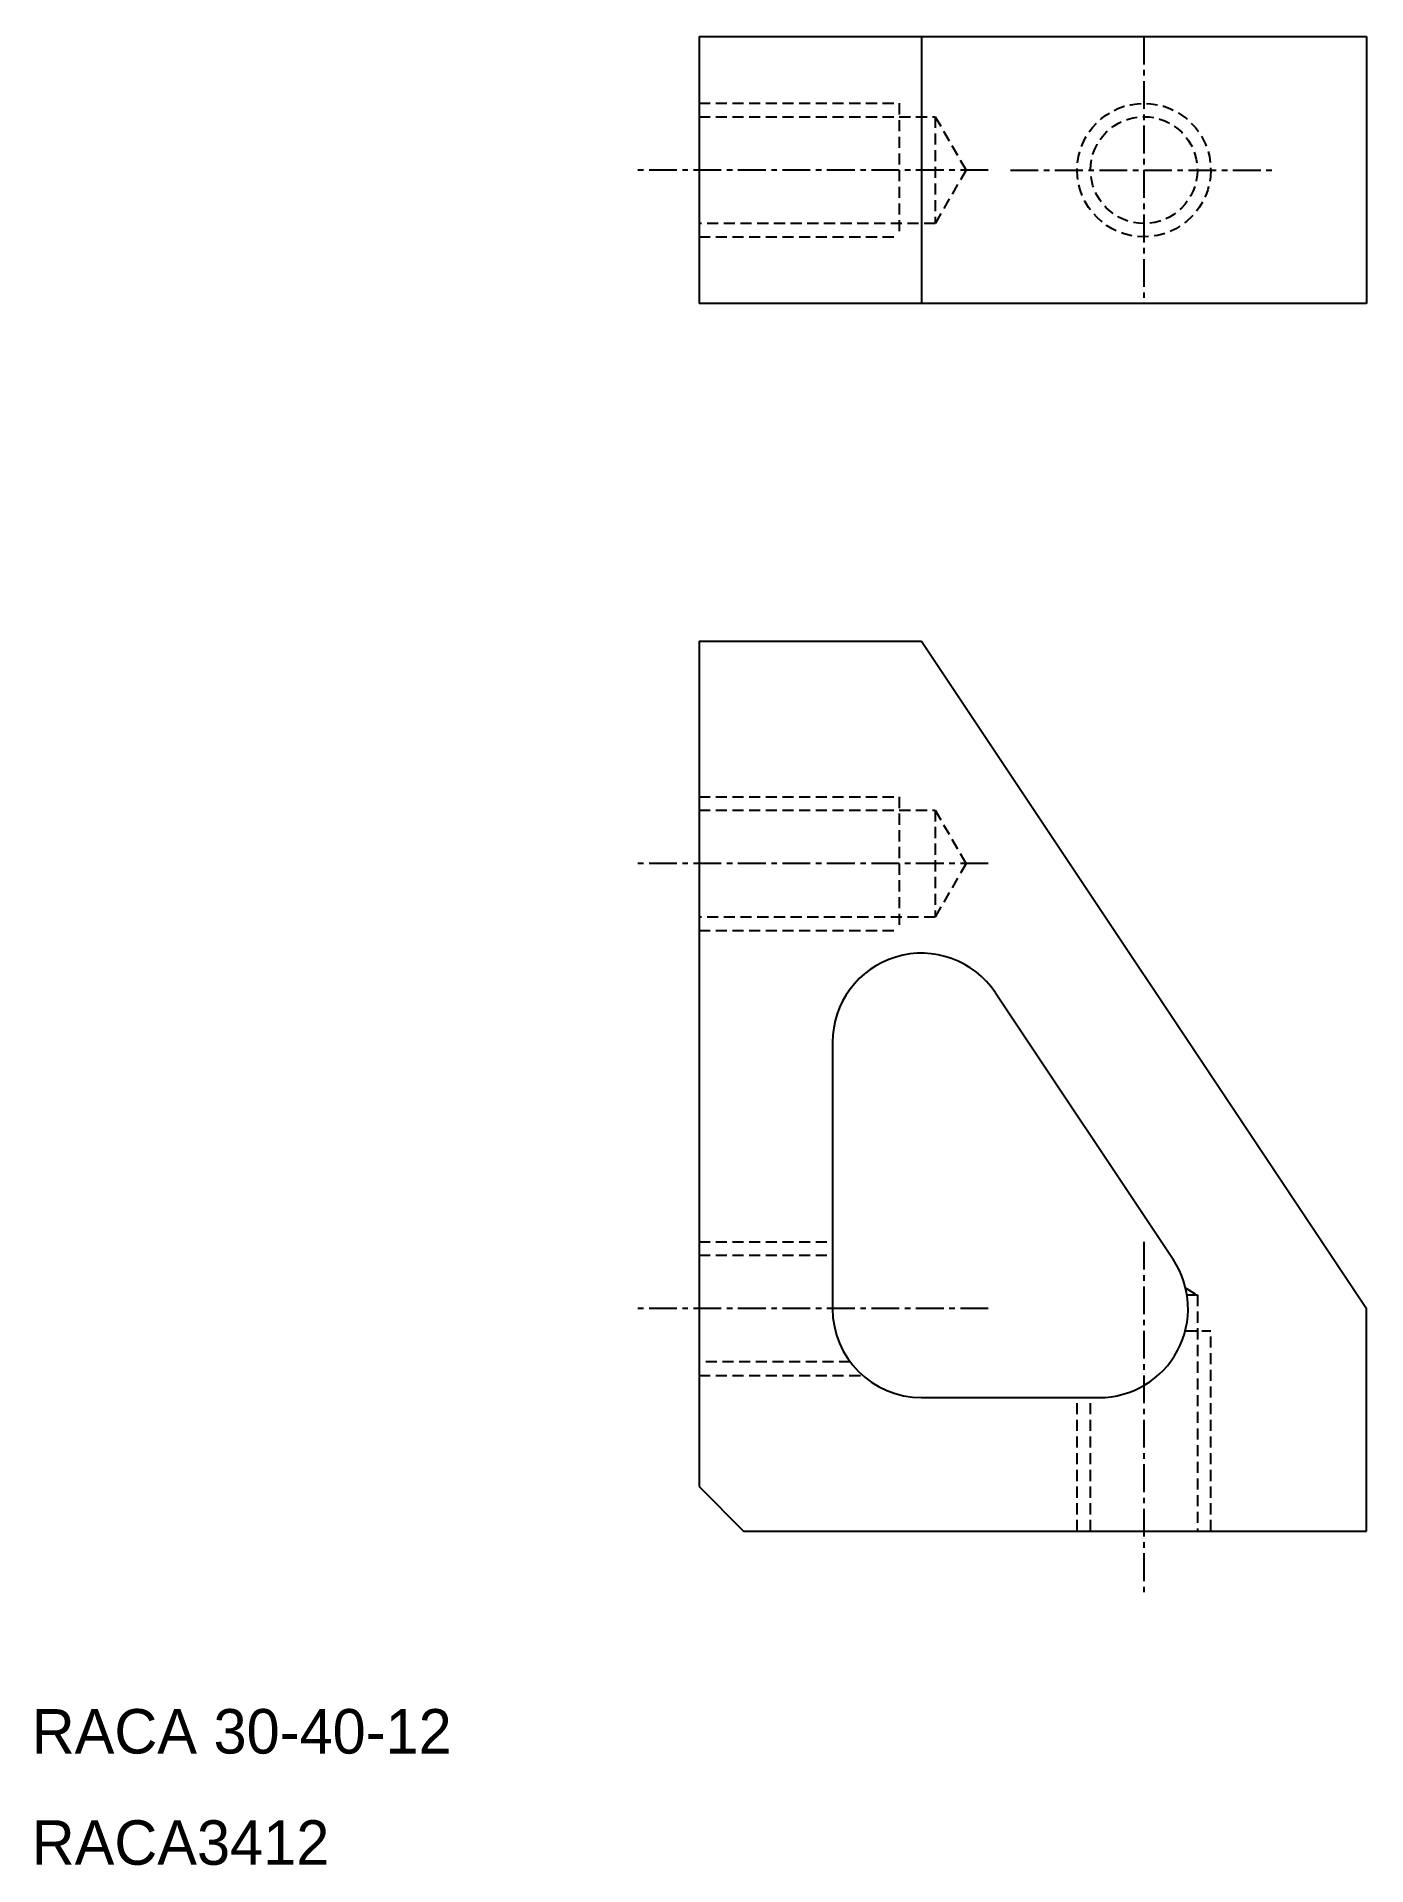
# Model space of a CAD drawing. Extents: x 8506 to 8565.8, y 773.8 to 856.
import ezdxf

# ---------------------------------------------------------------- set-up
doc = ezdxf.new("R2010")
doc.units = 0
doc.linetypes.add('CENTER', pattern=[2, 1.25, -0.25, 0.25, -0.25])
doc.linetypes.add('DASHED', pattern=[0.75, 0.5, -0.25])
doc.layers.get('0').update_dxf_attribs({"linetype": 'CONTINUOUS'})
doc.layers.add('CENTER', color=1, linetype='CENTER')

msp = doc.modelspace()

# ---------------------------------------------------------------- linework, layer by layer
at = {"color": 7, "linetype": 'CONTINUOUS'}
for p, q in [((8535.828, 855.996), (8565.828, 855.996)), ((8535.828, 855.996), (8535.828, 843.996)), ((8545.828, 855.996), (8545.828, 843.996)), ((8565.828, 855.996), (8565.828, 843.996)), ((8565.828, 843.996), (8535.828, 843.996)), ((8535.828, 828.822), (8545.828, 828.822)), ((8535.828, 828.822), (8535.828, 790.822)), ((8545.828, 828.822), (8565.828, 798.822)), ((8549.156, 813.013), (8557.138, 801.041)), ((8541.828, 810.795), (8541.828, 798.822)), ((8565.828, 788.822), (8565.828, 798.822)), ((8545.828, 794.822), (8553.809, 794.822)), ((8535.828, 790.822), (8537.828, 788.822)), ((8537.828, 788.822), (8565.828, 788.822))]:
    msp.add_line(p, q, dxfattribs=at)
at = {"color": 3, "linetype": 'DASHED'}
for p, q in [((8535.828, 852.996), (8544.828, 852.996)), ((8544.828, 852.996), (8544.828, 846.996)), ((8535.828, 852.396), (8546.442, 852.396)), ((8546.442, 852.396), (8546.442, 847.596)), ((8546.442, 852.396), (8547.828, 849.996)), ((8547.828, 849.996), (8546.442, 847.596)), ((8546.442, 847.596), (8535.828, 847.596)), ((8535.828, 846.996), (8544.828, 846.996)), ((8535.828, 821.822), (8544.828, 821.822)), ((8535.828, 821.222), (8546.442, 821.222)), ((8544.828, 821.822), (8544.828, 815.822)), ((8546.442, 821.222), (8546.442, 816.422)), ((8546.442, 821.222), (8547.828, 818.822)), ((8547.828, 818.822), (8546.442, 816.422)), ((8546.442, 816.422), (8535.828, 816.422)), ((8535.828, 815.822), (8544.828, 815.822)), ((8535.828, 801.822), (8541.828, 801.822)), ((8535.828, 801.222), (8541.828, 801.222)), ((8557.703, 799.74), (8558.228, 799.437)), ((8557.762, 799.437), (8558.228, 799.437)), ((8558.228, 799.437), (8558.228, 788.822)), ((8557.682, 797.822), (8558.828, 797.822)), ((8558.828, 788.822), (8558.828, 797.822)), ((8542.628, 796.422), (8535.828, 796.422)), ((8535.828, 795.822), (8543.182, 795.822)), ((8552.828, 788.822), (8552.828, 794.822)), ((8553.428, 788.822), (8553.428, 794.822))]:
    msp.add_line(p, q, dxfattribs=at)
for radius in [3, 2.4]:
    msp.add_circle((8555.828, 849.996), radius, dxfattribs=at)
at = {"color": 7, "linetype": 'CONTINUOUS'}
for centre, start, end in [((8545.828, 810.795), 33.69007, 180), ((8553.809, 798.822), 270, 33.69007), ((8545.828, 798.822), 180, 270)]:
    msp.add_arc(centre, 4, start, end, dxfattribs=at)
at = {"layer": 'CENTER', "color": 1, "linetype": 'CENTER'}
for p, q in [((8555.828, 855.996), (8555.828, 843.996)), ((8548.828, 849.996), (8532.828, 849.996)), ((8549.828, 849.996), (8561.828, 849.996)), ((8548.828, 818.822), (8532.828, 818.822)), ((8555.828, 801.822), (8555.828, 785.822)), ((8548.828, 798.822), (8532.828, 798.822))]:
    msp.add_line(p, q, dxfattribs=at)

# ---------------------------------------------------------------- texts
at = {"color": 7, "linetype": 'CONTINUOUS'}
for s, p in [('RACA 30-40-12', (8505.828, 778.822)), ('RACA3412', (8505.828, 773.822))]:
    msp.add_text(s, height=2, dxfattribs=at).set_placement(p)

doc.saveas('drawing.dxf')
